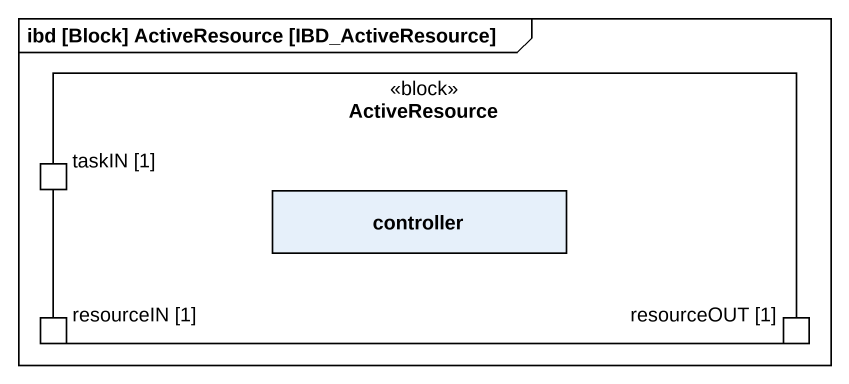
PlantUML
@startuml
mainframe ibd [Block] ActiveResource [IBD_ActiveResource]
rectangle ActiveResource <<block>> {
  port "taskIN [1]" as taskIN_1
  rectangle controller
  port "resourceIN [1]" as resourceIN_1
  port "resourceOUT [1]" as resourceOUT_1
}
@enduml
